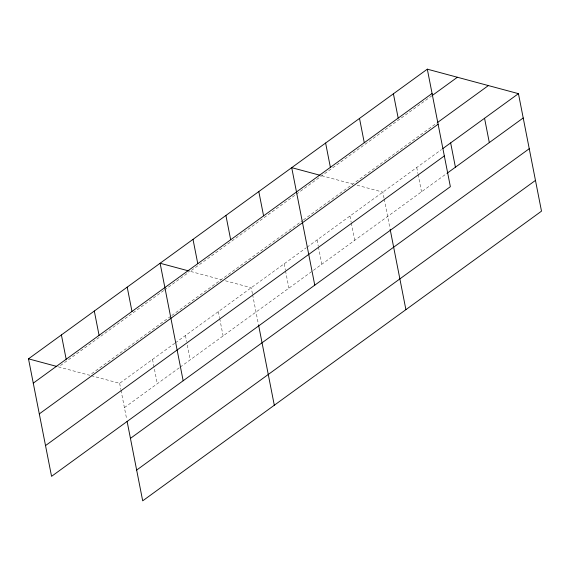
<?xml version="1.0" encoding="UTF-8"?>
<svg xmlns="http://www.w3.org/2000/svg" width="570" height="570" viewBox="0 0 570 570"><rect width="100%" height="100%" fill="white"/><g stroke="black" fill="none" stroke-linecap="round" stroke-linejoin="round"><path stroke-width="0.43" stroke-dasharray="2.85 2.14" d="M163.718 290.55L58.575 366.916L89.561 375.245L171.1 316.015M164.431 290.03L188.748 272.367M431.96 95.717L190.181 271.327L221.167 279.649M171.819 315.495L302.706 220.426M303.425 219.906L436.82 123.02M91.278 375.701L119.636 383.318L174.712 343.318M175.425 342.798L306.318 247.729M307.038 247.209L441.465 149.568M124.41 407.628L179.479 367.622M180.198 367.101L446.239 173.871M321.786 175.738L352.773 184.06M357.069 185.214L382.855 192.14L384.045 198.218M225.464 280.803L251.242 287.729L252.439 293.807M416.748 167.516L417.945 173.594M418.109 174.463L421.515 191.826M384.216 199.087L389.966 228.406M349.952 216.037L351.141 222.115M351.312 222.984L354.718 240.34M317.048 239.934L318.238 246.012M318.409 246.881L321.815 264.238M284.145 263.832L285.342 269.909M285.506 270.779L288.912 288.135M252.61 294.676L258.36 323.995M218.346 311.626L219.536 317.704M219.707 318.573L223.112 335.93M185.442 335.523L186.632 341.601M187.316 345.071L190.209 359.834M152.539 359.421L157.306 383.731M119.636 383.318L120.833 389.396M121.004 390.265L126.754 419.584"/><path stroke-width="0.85" d="M427.308 69.169L450.364 186.682L51.556 476.349L28.5 358.836L427.308 69.169L518.443 93.651L541.5 211.164L142.692 500.83L127.089 421.294M33.267 383.147L432.074 93.48M432.666 95.204L457.382 77.249M437.525 122.507L488.369 85.578M39.301 413.898L438.109 124.232M442.883 148.542L518.443 93.651M45.522 445.59L444.329 155.924M446.944 173.358L523.217 117.962M130.437 438.38L529.252 148.713M136.657 470.072L535.465 180.405M320.069 175.275L291.712 167.658L314.768 285.164M189.326 271.099L160.106 263.247L183.162 380.753M28.5 358.836L56.858 366.46M484.55 118.275L489.317 142.578M450.649 142.899L455.416 167.202M393.407 93.793L398.181 118.097M390.136 229.261L405.904 309.645M359.513 118.417L364.28 142.721M325.613 143.034L330.379 167.345M258.809 191.556L263.582 215.859M258.531 324.85L274.298 405.234M225.912 215.453L230.679 239.756M193.009 239.35L197.776 263.654M127.203 287.145L131.976 311.448M94.307 311.042L99.073 335.345M61.403 334.939L66.17 359.25"/></g></svg>
